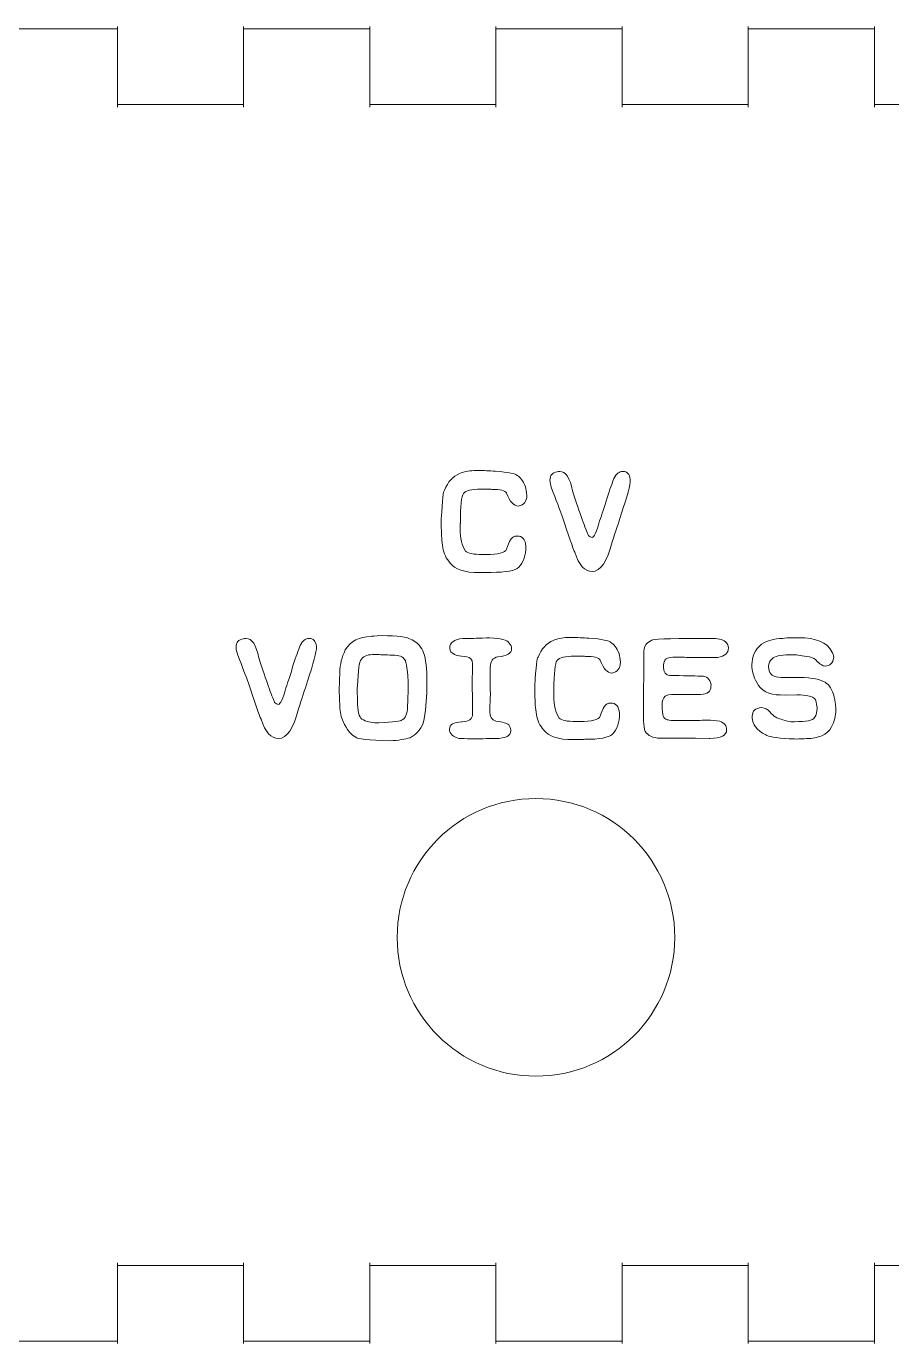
# Model space of a CAD drawing. Header units: centimetres. Extents: x -16.7 to 10.7, y -10.4 to 12.1.
# Drawn here: x -9.61 to -6.18, y 1.14 to 6.36 of the extents above; entities that cross this region are included whole.
import ezdxf

# ---------------------------------------------------------------- set-up
doc = ezdxf.new("R2010")
doc.units = ezdxf.units.CM
doc.header["$MEASUREMENT"] = 0
doc.layers.add('Layer 1', color=7, linetype='Continuous')

msp = doc.modelspace()

# ---------------------------------------------------------------- linework, layer by layer
at = {"layer": 'Layer 1', "color": 114, "lineweight": 20}
msp.add_ellipse((-7.59107, 2.75317), major_axis=(0, 0.55), ratio=1, dxfattribs=at)
at = {"layer": 'Layer 1', "color": 250, "lineweight": 20}
for points in [[(-9.75, 6.35317), (-9.75, 6.35317), (-9.25, 6.35317), (-9.25, 6.35317)], [(-9.25, 6.36317), (-9.25, 6.36317), (-9.25, 6.04317), (-9.25, 6.04317)], [(-8.75, 6.36317), (-8.75, 6.36317), (-8.75, 6.04317), (-8.75, 6.04317)], [(-8.75, 6.35317), (-8.75, 6.35317), (-8.25, 6.35317), (-8.25, 6.35317)], [(-8.25, 6.36317), (-8.25, 6.36317), (-8.25, 6.04317), (-8.25, 6.04317)], [(-7.75, 6.36317), (-7.75, 6.36317), (-7.75, 6.04317), (-7.75, 6.04317)], [(-7.75, 6.35317), (-7.75, 6.35317), (-7.25, 6.35317), (-7.25, 6.35317)], [(-7.25, 6.36317), (-7.25, 6.36317), (-7.25, 6.04317), (-7.25, 6.04317)], [(-6.75, 6.36317), (-6.75, 6.36317), (-6.75, 6.04317), (-6.75, 6.04317)], [(-6.75, 6.35317), (-6.75, 6.35317), (-6.25, 6.35317), (-6.25, 6.35317)], [(-6.25, 6.36317), (-6.25, 6.36317), (-6.25, 6.04317), (-6.25, 6.04317)], [(-9.25, 6.05317), (-9.25, 6.05317), (-8.75, 6.05317), (-8.75, 6.05317)], [(-8.25, 6.05317), (-8.25, 6.05317), (-7.75, 6.05317), (-7.75, 6.05317)], [(-7.25, 6.05317), (-7.25, 6.05317), (-6.75, 6.05317), (-6.75, 6.05317)], [(-6.25, 6.05317), (-6.25, 6.05317), (-5.75, 6.05317), (-5.75, 6.05317)], [(-9.25, 1.46318), (-9.25, 1.46318), (-9.25, 1.14318), (-9.25, 1.14318)], [(-8.75, 1.46318), (-8.75, 1.46318), (-8.75, 1.14318), (-8.75, 1.14318)], [(-8.25, 1.46318), (-8.25, 1.46318), (-8.25, 1.14318), (-8.25, 1.14318)], [(-7.75, 1.46318), (-7.75, 1.46318), (-7.75, 1.14318), (-7.75, 1.14318)], [(-7.25, 1.46318), (-7.25, 1.46318), (-7.25, 1.14318), (-7.25, 1.14318)], [(-6.75, 1.46318), (-6.75, 1.46318), (-6.75, 1.14318), (-6.75, 1.14318)], [(-6.25, 1.46318), (-6.25, 1.46318), (-6.25, 1.14318), (-6.25, 1.14318)], [(-8.75, 1.45318), (-8.75, 1.45318), (-9.25, 1.45318), (-9.25, 1.45318)], [(-7.75, 1.45318), (-7.75, 1.45318), (-8.25, 1.45318), (-8.25, 1.45318)], [(-6.75, 1.45318), (-6.75, 1.45318), (-7.25, 1.45318), (-7.25, 1.45318)], [(-5.75, 1.45318), (-5.75, 1.45318), (-6.25, 1.45318), (-6.25, 1.45318)], [(-9.75, 1.15317), (-9.75, 1.15317), (-9.25, 1.15317), (-9.25, 1.15317)], [(-8.75, 1.15317), (-8.75, 1.15317), (-8.25, 1.15317), (-8.25, 1.15317)], [(-7.75, 1.15317), (-7.75, 1.15317), (-7.25, 1.15317), (-7.25, 1.15317)], [(-6.75, 1.15317), (-6.75, 1.15317), (-6.25, 1.15317), (-6.25, 1.15317)]]:
    msp.add_open_spline(points, degree=3, dxfattribs=at)
at = {"layer": 'Layer 1', "color": 242, "lineweight": 9}
for points, knots in [([(-7.75209, 4.60047), (-7.6996, 4.59656), (-7.67071, 4.59063), (-7.66531, 4.5828), (-7.66531, 4.5828), (-7.65314, 4.57761), (-7.64224, 4.5629), (-7.63282, 4.53845), (-7.63282, 4.53845), (-7.63049, 4.52999), (-7.62859, 4.51877), (-7.62721, 4.50469), (-7.62721, 4.50469), (-7.62721, 4.48046), (-7.63843, 4.46628), (-7.66097, 4.46194), (-7.66097, 4.46194), (-7.67854, 4.46194), (-7.69431, 4.47919), (-7.70807, 4.51369), (-7.70807, 4.51369), (-7.71304, 4.52343), (-7.7323, 4.52829), (-7.76575, 4.52829), (-7.76575, 4.52829), (-7.76808, 4.52904), (-7.78268, 4.52946), (-7.80956, 4.52946), (-7.80956, 4.52946), (-7.84671, 4.52946), (-7.86968, 4.52385), (-7.87835, 4.51242), (-7.87835, 4.51242), (-7.88661, 4.50173), (-7.89074, 4.46236), (-7.89074, 4.39431), (-7.89074, 4.39431), (-7.89137, 4.39431), (-7.89169, 4.3868), (-7.89169, 4.37166), (-7.89169, 4.37166), (-7.89169, 4.33483), (-7.88449, 4.30562), (-7.87031, 4.28393), (-7.87031, 4.28393), (-7.86142, 4.27482), (-7.83888, 4.27027), (-7.80268, 4.27027), (-7.80268, 4.27027), (-7.80268, 4.27027), (-7.78808, 4.27027), (-7.78808, 4.27027), (-7.78808, 4.27027), (-7.74077, 4.27027), (-7.71378, 4.27715), (-7.70722, 4.2908), (-7.70722, 4.2908), (-7.69727, 4.32446), (-7.68669, 4.34129), (-7.67558, 4.34129), (-7.67558, 4.34129), (-7.67558, 4.34277), (-7.67219, 4.34351), (-7.66531, 4.34351), (-7.66531, 4.34351), (-7.64531, 4.34351), (-7.63367, 4.33007), (-7.6306, 4.30319), (-7.6306, 4.30319), (-7.6306, 4.30319), (-7.6306, 4.30192), (-7.6306, 4.30192), (-7.6306, 4.30192), (-7.6306, 4.26699), (-7.64002, 4.23958), (-7.65886, 4.21979), (-7.65886, 4.21979), (-7.67346, 4.20635), (-7.70987, 4.19958), (-7.76797, 4.19958), (-7.76797, 4.19958), (-7.76966, 4.19873), (-7.78533, 4.19831), (-7.81507, 4.19831), (-7.81507, 4.19831), (-7.87401, 4.19831), (-7.91264, 4.21111), (-7.93106, 4.23651), (-7.93106, 4.23651), (-7.94693, 4.25408), (-7.95656, 4.27429), (-7.95985, 4.29726), (-7.95985, 4.29726), (-7.96397, 4.32203), (-7.96609, 4.34838), (-7.96609, 4.37632), (-7.96609, 4.37632), (-7.96609, 4.37632), (-7.96609, 4.41103), (-7.96609, 4.41103), (-7.96609, 4.41103), (-7.96217, 4.48691), (-7.95805, 4.5248), (-7.95371, 4.5248), (-7.95371, 4.5248), (-7.94005, 4.55835), (-7.92016, 4.58047), (-7.89412, 4.59116), (-7.89412, 4.59116), (-7.87825, 4.59804), (-7.85909, 4.60195), (-7.83676, 4.60301), (-7.83676, 4.60301), (-7.83676, 4.60301), (-7.81729, 4.60301), (-7.81729, 4.60301), (-7.81729, 4.60301), (-7.79866, 4.60301), (-7.77697, 4.60217), (-7.75209, 4.60047)], [0, 0, 0, 0, 0.0322581, 0.0322581, 0.0322581, 0.0322581, 0.0645161, 0.0645161, 0.0645161, 0.0645161, 0.0967742, 0.0967742, 0.0967742, 0.0967742, 0.1290323, 0.1290323, 0.1290323, 0.1290323, 0.1612903, 0.1612903, 0.1612903, 0.1612903, 0.1935484, 0.1935484, 0.1935484, 0.1935484, 0.2258065, 0.2258065, 0.2258065, 0.2258065, 0.2580645, 0.2580645, 0.2580645, 0.2580645, 0.2903226, 0.2903226, 0.2903226, 0.2903226, 0.3225806, 0.3225806, 0.3225806, 0.3225806, 0.3548387, 0.3548387, 0.3548387, 0.3548387, 0.3870968, 0.3870968, 0.3870968, 0.3870968, 0.4193548, 0.4193548, 0.4193548, 0.4193548, 0.4516129, 0.4516129, 0.4516129, 0.4516129, 0.483871, 0.483871, 0.483871, 0.483871, 0.516129, 0.516129, 0.516129, 0.516129, 0.5483871, 0.5483871, 0.5483871, 0.5483871, 0.5806452, 0.5806452, 0.5806452, 0.5806452, 0.6129032, 0.6129032, 0.6129032, 0.6129032, 0.6451613, 0.6451613, 0.6451613, 0.6451613, 0.6774194, 0.6774194, 0.6774194, 0.6774194, 0.7096774, 0.7096774, 0.7096774, 0.7096774, 0.7419355, 0.7419355, 0.7419355, 0.7419355, 0.7741935, 0.7741935, 0.7741935, 0.7741935, 0.8064516, 0.8064516, 0.8064516, 0.8064516, 0.8387097, 0.8387097, 0.8387097, 0.8387097, 0.8709677, 0.8709677, 0.8709677, 0.8709677, 0.9032258, 0.9032258, 0.9032258, 0.9032258, 0.9354839, 0.9354839, 0.9354839, 0.9354839, 1, 1, 1, 1]), ([(-7.49703, 4.59952), (-7.47322, 4.59952), (-7.45618, 4.5738), (-7.44581, 4.52237), (-7.44581, 4.52237), (-7.41607, 4.43019), (-7.39533, 4.37134), (-7.38348, 4.34594), (-7.38348, 4.34594), (-7.37882, 4.34076), (-7.37384, 4.33822), (-7.36866, 4.33822), (-7.36866, 4.33822), (-7.3604, 4.33822), (-7.35046, 4.36002), (-7.33892, 4.40362), (-7.33892, 4.40362), (-7.32961, 4.42796), (-7.31976, 4.45834), (-7.30939, 4.49475), (-7.30939, 4.49475), (-7.29828, 4.52787), (-7.28918, 4.55359), (-7.28209, 4.572), (-7.28209, 4.572), (-7.27309, 4.59042), (-7.26124, 4.59952), (-7.24684, 4.59952), (-7.24684, 4.59952), (-7.23002, 4.59952), (-7.22028, 4.58894), (-7.21732, 4.56766), (-7.21732, 4.56766), (-7.21732, 4.56766), (-7.21732, 4.56639), (-7.21732, 4.56639), (-7.21732, 4.56639), (-7.21732, 4.54576), (-7.22928, 4.50025), (-7.2533, 4.42998), (-7.2533, 4.42998), (-7.2641, 4.39632), (-7.27595, 4.3597), (-7.28897, 4.32023), (-7.28897, 4.32023), (-7.30844, 4.24212), (-7.3349, 4.20296), (-7.36866, 4.20296), (-7.36866, 4.20296), (-7.39755, 4.20296), (-7.42041, 4.22836), (-7.43713, 4.27895), (-7.43713, 4.27895), (-7.44465, 4.29567), (-7.46126, 4.3434), (-7.48709, 4.42193), (-7.48709, 4.42193), (-7.49703, 4.44881), (-7.511, 4.48575), (-7.52889, 4.53295), (-7.52889, 4.53295), (-7.53344, 4.54533), (-7.53577, 4.55528), (-7.53577, 4.56301), (-7.53577, 4.56301), (-7.53577, 4.56301), (-7.53577, 4.56512), (-7.53577, 4.56512), (-7.53577, 4.56512), (-7.53577, 4.58396), (-7.52624, 4.59508), (-7.50719, 4.59836), (-7.50719, 4.59836), (-7.50455, 4.5992), (-7.50116, 4.59952), (-7.49703, 4.59952)], [0, 0, 0, 0, 0.05, 0.05, 0.05, 0.05, 0.1, 0.1, 0.1, 0.1, 0.15, 0.15, 0.15, 0.15, 0.2, 0.2, 0.2, 0.2, 0.25, 0.25, 0.25, 0.25, 0.3, 0.3, 0.3, 0.3, 0.35, 0.35, 0.35, 0.35, 0.4, 0.4, 0.4, 0.4, 0.45, 0.45, 0.45, 0.45, 0.5, 0.5, 0.5, 0.5, 0.55, 0.55, 0.55, 0.55, 0.6, 0.6, 0.6, 0.6, 0.65, 0.65, 0.65, 0.65, 0.7, 0.7, 0.7, 0.7, 0.75, 0.75, 0.75, 0.75, 0.8, 0.8, 0.8, 0.8, 0.85, 0.85, 0.85, 0.85, 0.9, 0.9, 0.9, 0.9, 1, 1, 1, 1]), ([(-8.74036, 3.93785), (-8.71655, 3.93785), (-8.69951, 3.91213), (-8.68914, 3.8607), (-8.68914, 3.8607), (-8.6594, 3.76852), (-8.63866, 3.70967), (-8.62681, 3.68427), (-8.62681, 3.68427), (-8.62215, 3.67909), (-8.61717, 3.67655), (-8.61199, 3.67655), (-8.61199, 3.67655), (-8.60373, 3.67655), (-8.59379, 3.69835), (-8.58225, 3.74195), (-8.58225, 3.74195), (-8.57294, 3.76629), (-8.56309, 3.79667), (-8.55272, 3.83308), (-8.55272, 3.83308), (-8.54161, 3.8662), (-8.53251, 3.89192), (-8.52542, 3.91033), (-8.52542, 3.91033), (-8.51642, 3.92875), (-8.50457, 3.93785), (-8.49017, 3.93785), (-8.49017, 3.93785), (-8.47335, 3.93785), (-8.46361, 3.92727), (-8.46065, 3.90599), (-8.46065, 3.90599), (-8.46065, 3.90599), (-8.46065, 3.90472), (-8.46065, 3.90472), (-8.46065, 3.90472), (-8.46065, 3.88409), (-8.47261, 3.83858), (-8.49663, 3.76831), (-8.49663, 3.76831), (-8.50743, 3.73465), (-8.51928, 3.69803), (-8.5323, 3.65856), (-8.5323, 3.65856), (-8.55177, 3.58045), (-8.57823, 3.54129), (-8.61199, 3.54129), (-8.61199, 3.54129), (-8.64088, 3.54129), (-8.66374, 3.56669), (-8.68046, 3.61728), (-8.68046, 3.61728), (-8.68798, 3.634), (-8.70459, 3.68173), (-8.73042, 3.76026), (-8.73042, 3.76026), (-8.74036, 3.78714), (-8.75433, 3.82408), (-8.77222, 3.87128), (-8.77222, 3.87128), (-8.77677, 3.88366), (-8.7791, 3.89361), (-8.7791, 3.90134), (-8.7791, 3.90134), (-8.7791, 3.90134), (-8.7791, 3.90345), (-8.7791, 3.90345), (-8.7791, 3.90345), (-8.7791, 3.92229), (-8.76957, 3.93341), (-8.75052, 3.93669), (-8.75052, 3.93669), (-8.74788, 3.93753), (-8.74449, 3.93785), (-8.74036, 3.93785)], [0, 0, 0, 0, 0.05, 0.05, 0.05, 0.05, 0.1, 0.1, 0.1, 0.1, 0.15, 0.15, 0.15, 0.15, 0.2, 0.2, 0.2, 0.2, 0.25, 0.25, 0.25, 0.25, 0.3, 0.3, 0.3, 0.3, 0.35, 0.35, 0.35, 0.35, 0.4, 0.4, 0.4, 0.4, 0.45, 0.45, 0.45, 0.45, 0.5, 0.5, 0.5, 0.5, 0.55, 0.55, 0.55, 0.55, 0.6, 0.6, 0.6, 0.6, 0.65, 0.65, 0.65, 0.65, 0.7, 0.7, 0.7, 0.7, 0.75, 0.75, 0.75, 0.75, 0.8, 0.8, 0.8, 0.8, 0.85, 0.85, 0.85, 0.85, 0.9, 0.9, 0.9, 0.9, 1, 1, 1, 1]), ([(-8.20241, 3.94875), (-8.13849, 3.94875), (-8.10071, 3.94409), (-8.08885, 3.93478), (-8.08885, 3.93478), (-8.07012, 3.92801), (-8.05499, 3.9152), (-8.04366, 3.89636), (-8.04366, 3.89636), (-8.03287, 3.8788), (-8.02631, 3.84736), (-8.02377, 3.80207), (-8.02377, 3.80207), (-8.02377, 3.80207), (-8.02377, 3.73941), (-8.02377, 3.73941), (-8.02377, 3.73941), (-8.02377, 3.69316), (-8.02842, 3.64734), (-8.03774, 3.60215), (-8.03774, 3.60215), (-8.04991, 3.57421), (-8.06726, 3.55495), (-8.08981, 3.54447), (-8.08981, 3.54447), (-8.11013, 3.53822), (-8.13637, 3.53399), (-8.16855, 3.53177), (-8.16855, 3.53177), (-8.25586, 3.53399), (-8.30137, 3.53907), (-8.30528, 3.5469), (-8.30528, 3.5469), (-8.32328, 3.55431), (-8.34, 3.57505), (-8.35524, 3.60892), (-8.35524, 3.60892), (-8.36349, 3.62564), (-8.36794, 3.64533), (-8.36857, 3.66787), (-8.36857, 3.66787), (-8.36857, 3.66787), (-8.3708, 3.73073), (-8.3708, 3.73073), (-8.3708, 3.73073), (-8.3708, 3.73073), (-8.36889, 3.80524), (-8.36889, 3.80524), (-8.36889, 3.80524), (-8.36762, 3.83392), (-8.36032, 3.86281), (-8.34688, 3.89202), (-8.34688, 3.89202), (-8.32603, 3.92737), (-8.29163, 3.94505), (-8.2439, 3.94505), (-8.2439, 3.94505), (-8.2439, 3.94642), (-8.23004, 3.94769), (-8.20241, 3.94875)], [0, 0, 0, 0, 0.0625, 0.0625, 0.0625, 0.0625, 0.125, 0.125, 0.125, 0.125, 0.1875, 0.1875, 0.1875, 0.1875, 0.25, 0.25, 0.25, 0.25, 0.3125, 0.3125, 0.3125, 0.3125, 0.375, 0.375, 0.375, 0.375, 0.4375, 0.4375, 0.4375, 0.4375, 0.5, 0.5, 0.5, 0.5, 0.5625, 0.5625, 0.5625, 0.5625, 0.625, 0.625, 0.625, 0.625, 0.6875, 0.6875, 0.6875, 0.6875, 0.75, 0.75, 0.75, 0.75, 0.8125, 0.8125, 0.8125, 0.8125, 0.875, 0.875, 0.875, 0.875, 1, 1, 1, 1]), ([(-7.78755, 3.93976), (-7.78755, 3.93976), (-7.77389, 3.93944), (-7.77389, 3.93944), (-7.77389, 3.93944), (-7.73114, 3.93859), (-7.70531, 3.93192), (-7.69664, 3.91933), (-7.69664, 3.91933), (-7.69071, 3.91245), (-7.68764, 3.90536), (-7.68764, 3.89785), (-7.68764, 3.89785), (-7.68764, 3.89785), (-7.68764, 3.897), (-7.68764, 3.897), (-7.68764, 3.897), (-7.68806, 3.87816), (-7.70627, 3.86737), (-7.74225, 3.86472), (-7.74225, 3.86472), (-7.76172, 3.86123), (-7.77167, 3.84726), (-7.77231, 3.82292), (-7.77231, 3.82292), (-7.77231, 3.82292), (-7.77262, 3.79307), (-7.77262, 3.79307), (-7.77262, 3.79307), (-7.77262, 3.79307), (-7.77262, 3.77603), (-7.77262, 3.77603), (-7.77262, 3.77603), (-7.77262, 3.75804), (-7.7722, 3.7374), (-7.77135, 3.71401), (-7.77135, 3.71401), (-7.77305, 3.6812), (-7.774, 3.66141), (-7.77421, 3.65485), (-7.77421, 3.65485), (-7.77421, 3.65485), (-7.77421, 3.65295), (-7.77421, 3.65295), (-7.77421, 3.65295), (-7.77421, 3.62882), (-7.76606, 3.61442), (-7.74966, 3.60987), (-7.74966, 3.60987), (-7.72225, 3.60638), (-7.70531, 3.60162), (-7.69918, 3.59559), (-7.69918, 3.59559), (-7.69357, 3.58797), (-7.69082, 3.5814), (-7.69082, 3.57611), (-7.69082, 3.57611), (-7.69082, 3.57611), (-7.69082, 3.57146), (-7.69082, 3.57146), (-7.69082, 3.57146), (-7.69103, 3.55135), (-7.71082, 3.54129), (-7.75029, 3.54129), (-7.75029, 3.54129), (-7.75029, 3.54129), (-7.75463, 3.54129), (-7.75463, 3.54129), (-7.75463, 3.54129), (-7.76331, 3.54087), (-7.77464, 3.54066), (-7.7885, 3.54066), (-7.7885, 3.54066), (-7.80459, 3.54034), (-7.82004, 3.54013), (-7.83496, 3.54013), (-7.83496, 3.54013), (-7.85359, 3.54013), (-7.87126, 3.54045), (-7.88798, 3.54097), (-7.88798, 3.54097), (-7.90682, 3.5414), (-7.92132, 3.54944), (-7.93169, 3.56489), (-7.93169, 3.56489), (-7.93317, 3.56796), (-7.93392, 3.5722), (-7.93392, 3.57759), (-7.93392, 3.57759), (-7.93392, 3.57759), (-7.9336, 3.57855), (-7.9336, 3.57855), (-7.9336, 3.57855), (-7.93339, 3.59569), (-7.9174, 3.60543), (-7.88576, 3.60765), (-7.88576, 3.60765), (-7.88576, 3.60765), (-7.88364, 3.60765), (-7.88364, 3.60765), (-7.88364, 3.60765), (-7.85634, 3.60765), (-7.84247, 3.61813), (-7.84205, 3.63898), (-7.84205, 3.63898), (-7.84205, 3.63898), (-7.84205, 3.65295), (-7.84205, 3.65295), (-7.84205, 3.65295), (-7.84205, 3.67284), (-7.84258, 3.7047), (-7.84364, 3.74873), (-7.84364, 3.74873), (-7.84364, 3.74873), (-7.84205, 3.83625), (-7.84205, 3.83625), (-7.84205, 3.83625), (-7.84353, 3.85477), (-7.85094, 3.86419), (-7.86438, 3.8644), (-7.86438, 3.8644), (-7.89793, 3.86768), (-7.91465, 3.87139), (-7.91465, 3.8753), (-7.91465, 3.8753), (-7.9264, 3.88059), (-7.93233, 3.88832), (-7.93233, 3.89816), (-7.93233, 3.89816), (-7.93233, 3.89816), (-7.93233, 3.90663), (-7.93233, 3.90663), (-7.93233, 3.90663), (-7.92714, 3.92727), (-7.90555, 3.93753), (-7.86756, 3.93753), (-7.86756, 3.93753), (-7.86756, 3.93753), (-7.86322, 3.93753), (-7.86322, 3.93753), (-7.86322, 3.93753), (-7.85528, 3.93753), (-7.83009, 3.93827), (-7.78755, 3.93976)], [0, 0, 0, 0, 0.027027, 0.027027, 0.027027, 0.027027, 0.0540541, 0.0540541, 0.0540541, 0.0540541, 0.0810811, 0.0810811, 0.0810811, 0.0810811, 0.1081081, 0.1081081, 0.1081081, 0.1081081, 0.1351351, 0.1351351, 0.1351351, 0.1351351, 0.1621622, 0.1621622, 0.1621622, 0.1621622, 0.1891892, 0.1891892, 0.1891892, 0.1891892, 0.2162162, 0.2162162, 0.2162162, 0.2162162, 0.2432432, 0.2432432, 0.2432432, 0.2432432, 0.2702703, 0.2702703, 0.2702703, 0.2702703, 0.2972973, 0.2972973, 0.2972973, 0.2972973, 0.3243243, 0.3243243, 0.3243243, 0.3243243, 0.3513514, 0.3513514, 0.3513514, 0.3513514, 0.3783784, 0.3783784, 0.3783784, 0.3783784, 0.4054054, 0.4054054, 0.4054054, 0.4054054, 0.4324324, 0.4324324, 0.4324324, 0.4324324, 0.4594595, 0.4594595, 0.4594595, 0.4594595, 0.4864865, 0.4864865, 0.4864865, 0.4864865, 0.5135135, 0.5135135, 0.5135135, 0.5135135, 0.5405405, 0.5405405, 0.5405405, 0.5405405, 0.5675676, 0.5675676, 0.5675676, 0.5675676, 0.5945946, 0.5945946, 0.5945946, 0.5945946, 0.6216216, 0.6216216, 0.6216216, 0.6216216, 0.6486486, 0.6486486, 0.6486486, 0.6486486, 0.6756757, 0.6756757, 0.6756757, 0.6756757, 0.7027027, 0.7027027, 0.7027027, 0.7027027, 0.7297297, 0.7297297, 0.7297297, 0.7297297, 0.7567568, 0.7567568, 0.7567568, 0.7567568, 0.7837838, 0.7837838, 0.7837838, 0.7837838, 0.8108108, 0.8108108, 0.8108108, 0.8108108, 0.8378378, 0.8378378, 0.8378378, 0.8378378, 0.8648649, 0.8648649, 0.8648649, 0.8648649, 0.8918919, 0.8918919, 0.8918919, 0.8918919, 0.9189189, 0.9189189, 0.9189189, 0.9189189, 0.9459459, 0.9459459, 0.9459459, 0.9459459, 1, 1, 1, 1]), ([(-7.38125, 3.9388), (-7.32876, 3.93489), (-7.29987, 3.92896), (-7.29447, 3.92113), (-7.29447, 3.92113), (-7.2823, 3.91594), (-7.2714, 3.90123), (-7.26198, 3.87678), (-7.26198, 3.87678), (-7.25965, 3.86832), (-7.25775, 3.8571), (-7.25637, 3.84302), (-7.25637, 3.84302), (-7.25637, 3.81879), (-7.26759, 3.80461), (-7.29013, 3.80027), (-7.29013, 3.80027), (-7.3077, 3.80027), (-7.32347, 3.81752), (-7.33723, 3.85202), (-7.33723, 3.85202), (-7.3422, 3.86176), (-7.36146, 3.86662), (-7.39491, 3.86662), (-7.39491, 3.86662), (-7.39724, 3.86737), (-7.41184, 3.86779), (-7.43872, 3.86779), (-7.43872, 3.86779), (-7.47587, 3.86779), (-7.49884, 3.86218), (-7.50751, 3.85075), (-7.50751, 3.85075), (-7.51577, 3.84006), (-7.5199, 3.80069), (-7.5199, 3.73264), (-7.5199, 3.73264), (-7.52053, 3.73264), (-7.52085, 3.72513), (-7.52085, 3.70999), (-7.52085, 3.70999), (-7.52085, 3.67316), (-7.51365, 3.64395), (-7.49947, 3.62226), (-7.49947, 3.62226), (-7.49058, 3.61315), (-7.46804, 3.6086), (-7.43184, 3.6086), (-7.43184, 3.6086), (-7.43184, 3.6086), (-7.41724, 3.6086), (-7.41724, 3.6086), (-7.41724, 3.6086), (-7.36993, 3.6086), (-7.34294, 3.61548), (-7.33638, 3.62913), (-7.33638, 3.62913), (-7.32643, 3.66279), (-7.31585, 3.67962), (-7.30474, 3.67962), (-7.30474, 3.67962), (-7.30474, 3.6811), (-7.30135, 3.68184), (-7.29447, 3.68184), (-7.29447, 3.68184), (-7.27447, 3.68184), (-7.26283, 3.6684), (-7.25976, 3.64152), (-7.25976, 3.64152), (-7.25976, 3.64152), (-7.25976, 3.64025), (-7.25976, 3.64025), (-7.25976, 3.64025), (-7.25976, 3.60532), (-7.26918, 3.57791), (-7.28802, 3.55812), (-7.28802, 3.55812), (-7.30262, 3.54468), (-7.33903, 3.53791), (-7.39713, 3.53791), (-7.39713, 3.53791), (-7.39882, 3.53706), (-7.41449, 3.53664), (-7.44423, 3.53664), (-7.44423, 3.53664), (-7.50317, 3.53664), (-7.5418, 3.54944), (-7.56022, 3.57484), (-7.56022, 3.57484), (-7.57609, 3.59241), (-7.58572, 3.61262), (-7.58901, 3.63559), (-7.58901, 3.63559), (-7.59313, 3.66036), (-7.59525, 3.68671), (-7.59525, 3.71465), (-7.59525, 3.71465), (-7.59525, 3.71465), (-7.59525, 3.74936), (-7.59525, 3.74936), (-7.59525, 3.74936), (-7.59133, 3.82524), (-7.58721, 3.86313), (-7.58287, 3.86313), (-7.58287, 3.86313), (-7.56921, 3.89668), (-7.54932, 3.9188), (-7.52328, 3.92949), (-7.52328, 3.92949), (-7.50741, 3.93637), (-7.48825, 3.94028), (-7.46592, 3.94134), (-7.46592, 3.94134), (-7.46592, 3.94134), (-7.44645, 3.94134), (-7.44645, 3.94134), (-7.44645, 3.94134), (-7.42782, 3.94134), (-7.40613, 3.9405), (-7.38125, 3.9388)], [0, 0, 0, 0, 0.0322581, 0.0322581, 0.0322581, 0.0322581, 0.0645161, 0.0645161, 0.0645161, 0.0645161, 0.0967742, 0.0967742, 0.0967742, 0.0967742, 0.1290323, 0.1290323, 0.1290323, 0.1290323, 0.1612903, 0.1612903, 0.1612903, 0.1612903, 0.1935484, 0.1935484, 0.1935484, 0.1935484, 0.2258065, 0.2258065, 0.2258065, 0.2258065, 0.2580645, 0.2580645, 0.2580645, 0.2580645, 0.2903226, 0.2903226, 0.2903226, 0.2903226, 0.3225806, 0.3225806, 0.3225806, 0.3225806, 0.3548387, 0.3548387, 0.3548387, 0.3548387, 0.3870968, 0.3870968, 0.3870968, 0.3870968, 0.4193548, 0.4193548, 0.4193548, 0.4193548, 0.4516129, 0.4516129, 0.4516129, 0.4516129, 0.483871, 0.483871, 0.483871, 0.483871, 0.516129, 0.516129, 0.516129, 0.516129, 0.5483871, 0.5483871, 0.5483871, 0.5483871, 0.5806452, 0.5806452, 0.5806452, 0.5806452, 0.6129032, 0.6129032, 0.6129032, 0.6129032, 0.6451613, 0.6451613, 0.6451613, 0.6451613, 0.6774194, 0.6774194, 0.6774194, 0.6774194, 0.7096774, 0.7096774, 0.7096774, 0.7096774, 0.7419355, 0.7419355, 0.7419355, 0.7419355, 0.7741935, 0.7741935, 0.7741935, 0.7741935, 0.8064516, 0.8064516, 0.8064516, 0.8064516, 0.8387097, 0.8387097, 0.8387097, 0.8387097, 0.8709677, 0.8709677, 0.8709677, 0.8709677, 0.9032258, 0.9032258, 0.9032258, 0.9032258, 0.9354839, 0.9354839, 0.9354839, 0.9354839, 1, 1, 1, 1]), ([(-6.88955, 3.93753), (-6.8633, 3.93722), (-6.84542, 3.9315), (-6.836, 3.92049), (-6.836, 3.92049), (-6.83198, 3.91573), (-6.82944, 3.90906), (-6.82817, 3.90039), (-6.82817, 3.90039), (-6.82838, 3.87975), (-6.84246, 3.86694), (-6.8704, 3.86197), (-6.8704, 3.86197), (-6.8704, 3.86197), (-6.96956, 3.86197), (-6.96956, 3.86197), (-6.96956, 3.86197), (-6.98141, 3.86218), (-7.00279, 3.86281), (-7.0338, 3.86377), (-7.0338, 3.86377), (-7.0338, 3.86377), (-7.03899, 3.86377), (-7.03899, 3.86377), (-7.03899, 3.86377), (-7.0665, 3.86377), (-7.08069, 3.85816), (-7.08153, 3.84673), (-7.08153, 3.84673), (-7.08333, 3.84525), (-7.08492, 3.83794), (-7.08619, 3.82471), (-7.08619, 3.82471), (-7.08471, 3.80387), (-7.07656, 3.79244), (-7.06164, 3.79064), (-7.06164, 3.79064), (-7.00819, 3.79021), (-6.9667, 3.78947), (-6.93739, 3.78841), (-6.93739, 3.78841), (-6.93739, 3.78841), (-6.93485, 3.78841), (-6.93485, 3.78841), (-6.93485, 3.78841), (-6.91485, 3.78841), (-6.90236, 3.7772), (-6.89738, 3.75465), (-6.89738, 3.75465), (-6.89738, 3.75465), (-6.8977, 3.74661), (-6.8977, 3.74661), (-6.8977, 3.74661), (-6.89791, 3.72798), (-6.91114, 3.71751), (-6.93739, 3.71528), (-6.93739, 3.71528), (-6.94956, 3.71549), (-6.96088, 3.7156), (-6.97147, 3.7156), (-6.97147, 3.7156), (-6.98194, 3.7156), (-6.99613, 3.71549), (-7.01391, 3.71528), (-7.01391, 3.71528), (-7.01391, 3.71528), (-7.01983, 3.71528), (-7.01983, 3.71528), (-7.01983, 3.71528), (-7.02724, 3.71571), (-7.03412, 3.71592), (-7.04026, 3.71592), (-7.04026, 3.71592), (-7.06079, 3.71592), (-7.07391, 3.71348), (-7.07963, 3.70872), (-7.07963, 3.70872), (-7.08735, 3.70216), (-7.09127, 3.69041), (-7.09148, 3.67337), (-7.09148, 3.67337), (-7.09148, 3.67337), (-7.09148, 3.6703), (-7.09148, 3.6703), (-7.09148, 3.6703), (-7.09148, 3.63474), (-7.08481, 3.61686), (-7.07158, 3.61665), (-7.07158, 3.61665), (-7.07158, 3.61527), (-7.06629, 3.614), (-7.05582, 3.61294), (-7.05582, 3.61294), (-7.02248, 3.61294), (-6.99613, 3.61284), (-6.97676, 3.61262), (-6.97676, 3.61262), (-6.97676, 3.61262), (-6.9522, 3.61231), (-6.9522, 3.61231), (-6.9522, 3.61231), (-6.93855, 3.61337), (-6.92585, 3.61389), (-6.9141, 3.61389), (-6.9141, 3.61389), (-6.89442, 3.61389), (-6.87738, 3.61252), (-6.86288, 3.60987), (-6.86288, 3.60987), (-6.84457, 3.60299), (-6.83536, 3.59167), (-6.83536, 3.57579), (-6.83536, 3.57579), (-6.83536, 3.57579), (-6.83536, 3.57548), (-6.83536, 3.57548), (-6.83536, 3.57548), (-6.83558, 3.55293), (-6.8578, 3.54161), (-6.90204, 3.54161), (-6.90204, 3.54161), (-6.90204, 3.54161), (-6.90447, 3.54161), (-6.90447, 3.54161), (-6.90447, 3.54161), (-6.90447, 3.54161), (-6.95845, 3.54224), (-6.95845, 3.54224), (-6.95845, 3.54224), (-6.99687, 3.54246), (-7.02385, 3.54256), (-7.03931, 3.54256), (-7.03931, 3.54256), (-7.03931, 3.54256), (-7.09857, 3.54193), (-7.09857, 3.54193), (-7.09857, 3.54193), (-7.12768, 3.54362), (-7.14747, 3.55251), (-7.15784, 3.5686), (-7.15784, 3.5686), (-7.16292, 3.57442), (-7.16557, 3.60776), (-7.16557, 3.66882), (-7.16557, 3.66882), (-7.16557, 3.66882), (-7.16557, 3.6939), (-7.16557, 3.6939), (-7.16557, 3.6939), (-7.16557, 3.70068), (-7.16482, 3.73391), (-7.16334, 3.79339), (-7.16334, 3.79339), (-7.16334, 3.79339), (-7.16334, 3.88673), (-7.16334, 3.88673), (-7.16334, 3.88673), (-7.16313, 3.90843), (-7.15255, 3.92303), (-7.13149, 3.93044), (-7.13149, 3.93044), (-7.13127, 3.9352), (-7.06852, 3.93753), (-6.94321, 3.93753), (-6.94321, 3.93753), (-6.94321, 3.93753), (-6.88955, 3.93753), (-6.88955, 3.93753)], [0, 0, 0, 0, 0.0232558, 0.0232558, 0.0232558, 0.0232558, 0.0465116, 0.0465116, 0.0465116, 0.0465116, 0.0697674, 0.0697674, 0.0697674, 0.0697674, 0.0930233, 0.0930233, 0.0930233, 0.0930233, 0.1162791, 0.1162791, 0.1162791, 0.1162791, 0.1395349, 0.1395349, 0.1395349, 0.1395349, 0.1627907, 0.1627907, 0.1627907, 0.1627907, 0.1860465, 0.1860465, 0.1860465, 0.1860465, 0.2093023, 0.2093023, 0.2093023, 0.2093023, 0.2325581, 0.2325581, 0.2325581, 0.2325581, 0.255814, 0.255814, 0.255814, 0.255814, 0.2790698, 0.2790698, 0.2790698, 0.2790698, 0.3023256, 0.3023256, 0.3023256, 0.3023256, 0.3255814, 0.3255814, 0.3255814, 0.3255814, 0.3488372, 0.3488372, 0.3488372, 0.3488372, 0.372093, 0.372093, 0.372093, 0.372093, 0.3953488, 0.3953488, 0.3953488, 0.3953488, 0.4186047, 0.4186047, 0.4186047, 0.4186047, 0.4418605, 0.4418605, 0.4418605, 0.4418605, 0.4651163, 0.4651163, 0.4651163, 0.4651163, 0.4883721, 0.4883721, 0.4883721, 0.4883721, 0.5116279, 0.5116279, 0.5116279, 0.5116279, 0.5348837, 0.5348837, 0.5348837, 0.5348837, 0.5581395, 0.5581395, 0.5581395, 0.5581395, 0.5813953, 0.5813953, 0.5813953, 0.5813953, 0.6046512, 0.6046512, 0.6046512, 0.6046512, 0.627907, 0.627907, 0.627907, 0.627907, 0.6511628, 0.6511628, 0.6511628, 0.6511628, 0.6744186, 0.6744186, 0.6744186, 0.6744186, 0.6976744, 0.6976744, 0.6976744, 0.6976744, 0.7209302, 0.7209302, 0.7209302, 0.7209302, 0.744186, 0.744186, 0.744186, 0.744186, 0.7674419, 0.7674419, 0.7674419, 0.7674419, 0.7906977, 0.7906977, 0.7906977, 0.7906977, 0.8139535, 0.8139535, 0.8139535, 0.8139535, 0.8372093, 0.8372093, 0.8372093, 0.8372093, 0.8604651, 0.8604651, 0.8604651, 0.8604651, 0.8837209, 0.8837209, 0.8837209, 0.8837209, 0.9069767, 0.9069767, 0.9069767, 0.9069767, 0.9302326, 0.9302326, 0.9302326, 0.9302326, 0.9534884, 0.9534884, 0.9534884, 0.9534884, 1, 1, 1, 1]), ([(-6.58073, 3.94039), (-6.58073, 3.94039), (-6.55036, 3.94039), (-6.55036, 3.94039), (-6.55036, 3.94039), (-6.48135, 3.94039), (-6.43722, 3.92198), (-6.41796, 3.88515), (-6.41796, 3.88515), (-6.41489, 3.8788), (-6.41256, 3.87096), (-6.41108, 3.86165), (-6.41108, 3.86165), (-6.41426, 3.83932), (-6.42547, 3.8281), (-6.44495, 3.8281), (-6.44495, 3.8281), (-6.45426, 3.8281), (-6.46654, 3.83625), (-6.48178, 3.85265), (-6.48178, 3.85265), (-6.49014, 3.85985), (-6.5021, 3.8644), (-6.51776, 3.86631), (-6.51776, 3.86631), (-6.54422, 3.87086), (-6.56369, 3.87308), (-6.57607, 3.87308), (-6.57607, 3.87308), (-6.57607, 3.87308), (-6.58729, 3.87308), (-6.58729, 3.87308), (-6.58729, 3.87308), (-6.62359, 3.87308), (-6.64614, 3.86747), (-6.65481, 3.85636), (-6.65481, 3.85636), (-6.66455, 3.84853), (-6.66942, 3.839), (-6.66942, 3.82778), (-6.66942, 3.82778), (-6.66942, 3.82471), (-6.669, 3.82143), (-6.66815, 3.81794), (-6.66815, 3.81794), (-6.66614, 3.79476), (-6.64973, 3.78323), (-6.61915, 3.78323), (-6.61915, 3.78323), (-6.61915, 3.78323), (-6.58168, 3.78323), (-6.58168, 3.78323), (-6.58168, 3.78323), (-6.57565, 3.78333), (-6.56994, 3.78344), (-6.56433, 3.78344), (-6.56433, 3.78344), (-6.51183, 3.78344), (-6.47426, 3.77825), (-6.45172, 3.76767), (-6.45172, 3.76767), (-6.43394, 3.7592), (-6.42061, 3.74248), (-6.41172, 3.7174), (-6.41172, 3.7174), (-6.40759, 3.70004), (-6.40515, 3.68618), (-6.40431, 3.6756), (-6.40431, 3.6756), (-6.40346, 3.66893), (-6.40304, 3.66247), (-6.40304, 3.65602), (-6.40304, 3.65602), (-6.40304, 3.6321), (-6.40854, 3.60903), (-6.41955, 3.58691), (-6.41955, 3.58691), (-6.43786, 3.55611), (-6.47109, 3.54066), (-6.51903, 3.54066), (-6.51903, 3.54066), (-6.53099, 3.5397), (-6.54475, 3.53918), (-6.56031, 3.53918), (-6.56031, 3.53918), (-6.56877, 3.53918), (-6.57777, 3.53939), (-6.58729, 3.53981), (-6.58729, 3.53981), (-6.64042, 3.54352), (-6.67154, 3.5487), (-6.68053, 3.55526), (-6.68053, 3.55526), (-6.7163, 3.57495), (-6.73419, 3.59749), (-6.73419, 3.62289), (-6.73419, 3.62289), (-6.73419, 3.62289), (-6.73419, 3.62935), (-6.73419, 3.62935), (-6.73419, 3.62935), (-6.73419, 3.6503), (-6.72149, 3.66184), (-6.69609, 3.66417), (-6.69609, 3.66417), (-6.68307, 3.66205), (-6.67259, 3.65644), (-6.66476, 3.64723), (-6.66476, 3.64723), (-6.65693, 3.63802), (-6.64868, 3.63083), (-6.6401, 3.62564), (-6.6401, 3.62564), (-6.63153, 3.62046), (-6.6129, 3.61464), (-6.58412, 3.60797), (-6.58412, 3.60797), (-6.57798, 3.60776), (-6.57205, 3.60765), (-6.56644, 3.60765), (-6.56644, 3.60765), (-6.51977, 3.60765), (-6.49321, 3.61305), (-6.48675, 3.62384), (-6.48675, 3.62384), (-6.4804, 3.63474), (-6.47723, 3.64702), (-6.47723, 3.66067), (-6.47723, 3.66067), (-6.47723, 3.66067), (-6.47723, 3.66417), (-6.47723, 3.66417), (-6.47723, 3.66417), (-6.47881, 3.68226), (-6.48199, 3.69401), (-6.48675, 3.6992), (-6.48675, 3.6992), (-6.49151, 3.70428), (-6.4985, 3.70777), (-6.5076, 3.70936), (-6.5076, 3.70936), (-6.51501, 3.71084), (-6.52686, 3.71232), (-6.54327, 3.7137), (-6.54327, 3.7137), (-6.54327, 3.7137), (-6.55681, 3.7137), (-6.55681, 3.7137), (-6.55681, 3.7137), (-6.55681, 3.7137), (-6.60401, 3.71306), (-6.60401, 3.71306), (-6.60401, 3.71306), (-6.60401, 3.71306), (-6.62317, 3.7137), (-6.62317, 3.7137), (-6.62317, 3.7137), (-6.66783, 3.7137), (-6.69884, 3.73021), (-6.7162, 3.76301), (-6.7162, 3.76301), (-6.729, 3.7864), (-6.73546, 3.80926), (-6.73546, 3.83159), (-6.73546, 3.83159), (-6.73546, 3.83159), (-6.73546, 3.83244), (-6.73546, 3.83244), (-6.73546, 3.83244), (-6.73546, 3.86514), (-6.72265, 3.89266), (-6.69704, 3.91499), (-6.69704, 3.91499), (-6.67556, 3.92864), (-6.64762, 3.93626), (-6.61333, 3.93785), (-6.61333, 3.93785), (-6.60317, 3.93954), (-6.59227, 3.94039), (-6.58073, 3.94039)], [0, 0, 0, 0, 0.0217391, 0.0217391, 0.0217391, 0.0217391, 0.0434783, 0.0434783, 0.0434783, 0.0434783, 0.0652174, 0.0652174, 0.0652174, 0.0652174, 0.0869565, 0.0869565, 0.0869565, 0.0869565, 0.1086957, 0.1086957, 0.1086957, 0.1086957, 0.1304348, 0.1304348, 0.1304348, 0.1304348, 0.1521739, 0.1521739, 0.1521739, 0.1521739, 0.173913, 0.173913, 0.173913, 0.173913, 0.1956522, 0.1956522, 0.1956522, 0.1956522, 0.2173913, 0.2173913, 0.2173913, 0.2173913, 0.2391304, 0.2391304, 0.2391304, 0.2391304, 0.2608696, 0.2608696, 0.2608696, 0.2608696, 0.2826087, 0.2826087, 0.2826087, 0.2826087, 0.3043478, 0.3043478, 0.3043478, 0.3043478, 0.326087, 0.326087, 0.326087, 0.326087, 0.3478261, 0.3478261, 0.3478261, 0.3478261, 0.3695652, 0.3695652, 0.3695652, 0.3695652, 0.3913043, 0.3913043, 0.3913043, 0.3913043, 0.4130435, 0.4130435, 0.4130435, 0.4130435, 0.4347826, 0.4347826, 0.4347826, 0.4347826, 0.4565217, 0.4565217, 0.4565217, 0.4565217, 0.4782609, 0.4782609, 0.4782609, 0.4782609, 0.5, 0.5, 0.5, 0.5, 0.5217391, 0.5217391, 0.5217391, 0.5217391, 0.5434783, 0.5434783, 0.5434783, 0.5434783, 0.5652174, 0.5652174, 0.5652174, 0.5652174, 0.5869565, 0.5869565, 0.5869565, 0.5869565, 0.6086957, 0.6086957, 0.6086957, 0.6086957, 0.6304348, 0.6304348, 0.6304348, 0.6304348, 0.6521739, 0.6521739, 0.6521739, 0.6521739, 0.673913, 0.673913, 0.673913, 0.673913, 0.6956522, 0.6956522, 0.6956522, 0.6956522, 0.7173913, 0.7173913, 0.7173913, 0.7173913, 0.7391304, 0.7391304, 0.7391304, 0.7391304, 0.7608696, 0.7608696, 0.7608696, 0.7608696, 0.7826087, 0.7826087, 0.7826087, 0.7826087, 0.8043478, 0.8043478, 0.8043478, 0.8043478, 0.826087, 0.826087, 0.826087, 0.826087, 0.8478261, 0.8478261, 0.8478261, 0.8478261, 0.8695652, 0.8695652, 0.8695652, 0.8695652, 0.8913043, 0.8913043, 0.8913043, 0.8913043, 0.9130435, 0.9130435, 0.9130435, 0.9130435, 0.9347826, 0.9347826, 0.9347826, 0.9347826, 0.9565217, 0.9565217, 0.9565217, 0.9565217, 1, 1, 1, 1]), ([(-8.29819, 3.692), (-8.29819, 3.65094), (-8.29227, 3.62628), (-8.28052, 3.61823), (-8.28052, 3.61823), (-8.2638, 3.60829), (-8.2439, 3.60331), (-8.22104, 3.60331), (-8.22104, 3.60331), (-8.22104, 3.60331), (-8.21416, 3.60331), (-8.21416, 3.60331), (-8.21416, 3.60331), (-8.15426, 3.60649), (-8.1242, 3.60987), (-8.1242, 3.61358), (-8.1242, 3.61358), (-8.10833, 3.62056), (-8.10039, 3.63834), (-8.10039, 3.66692), (-8.10039, 3.66692), (-8.0987, 3.68692), (-8.09753, 3.72047), (-8.097, 3.76735), (-8.097, 3.76735), (-8.10177, 3.82503), (-8.10674, 3.85392), (-8.11214, 3.85392), (-8.11214, 3.85392), (-8.11817, 3.86546), (-8.13362, 3.87128), (-8.1587, 3.87128), (-8.1587, 3.87128), (-8.18887, 3.87287), (-8.21077, 3.87372), (-8.22443, 3.87372), (-8.22443, 3.87372), (-8.22443, 3.87372), (-8.23893, 3.87372), (-8.23893, 3.87372), (-8.23893, 3.87372), (-8.2621, 3.87372), (-8.27787, 3.86599), (-8.28613, 3.85043), (-8.28613, 3.85043), (-8.2911, 3.84652), (-8.29534, 3.81254), (-8.29883, 3.74841), (-8.29883, 3.74841), (-8.29904, 3.74058), (-8.29915, 3.73275), (-8.29915, 3.72491), (-8.29915, 3.72491), (-8.29915, 3.71391), (-8.29883, 3.70301), (-8.29819, 3.692)], [0, 0, 0, 0, 0.0666667, 0.0666667, 0.0666667, 0.0666667, 0.1333333, 0.1333333, 0.1333333, 0.1333333, 0.2, 0.2, 0.2, 0.2, 0.2666667, 0.2666667, 0.2666667, 0.2666667, 0.3333333, 0.3333333, 0.3333333, 0.3333333, 0.4, 0.4, 0.4, 0.4, 0.4666667, 0.4666667, 0.4666667, 0.4666667, 0.5333333, 0.5333333, 0.5333333, 0.5333333, 0.6, 0.6, 0.6, 0.6, 0.6666667, 0.6666667, 0.6666667, 0.6666667, 0.7333333, 0.7333333, 0.7333333, 0.7333333, 0.8, 0.8, 0.8, 0.8, 0.8666667, 0.8666667, 0.8666667, 0.8666667, 1, 1, 1, 1])]:
    msp.add_open_spline(points, degree=3, knots=knots, dxfattribs=at)

doc.saveas('drawing.dxf')
